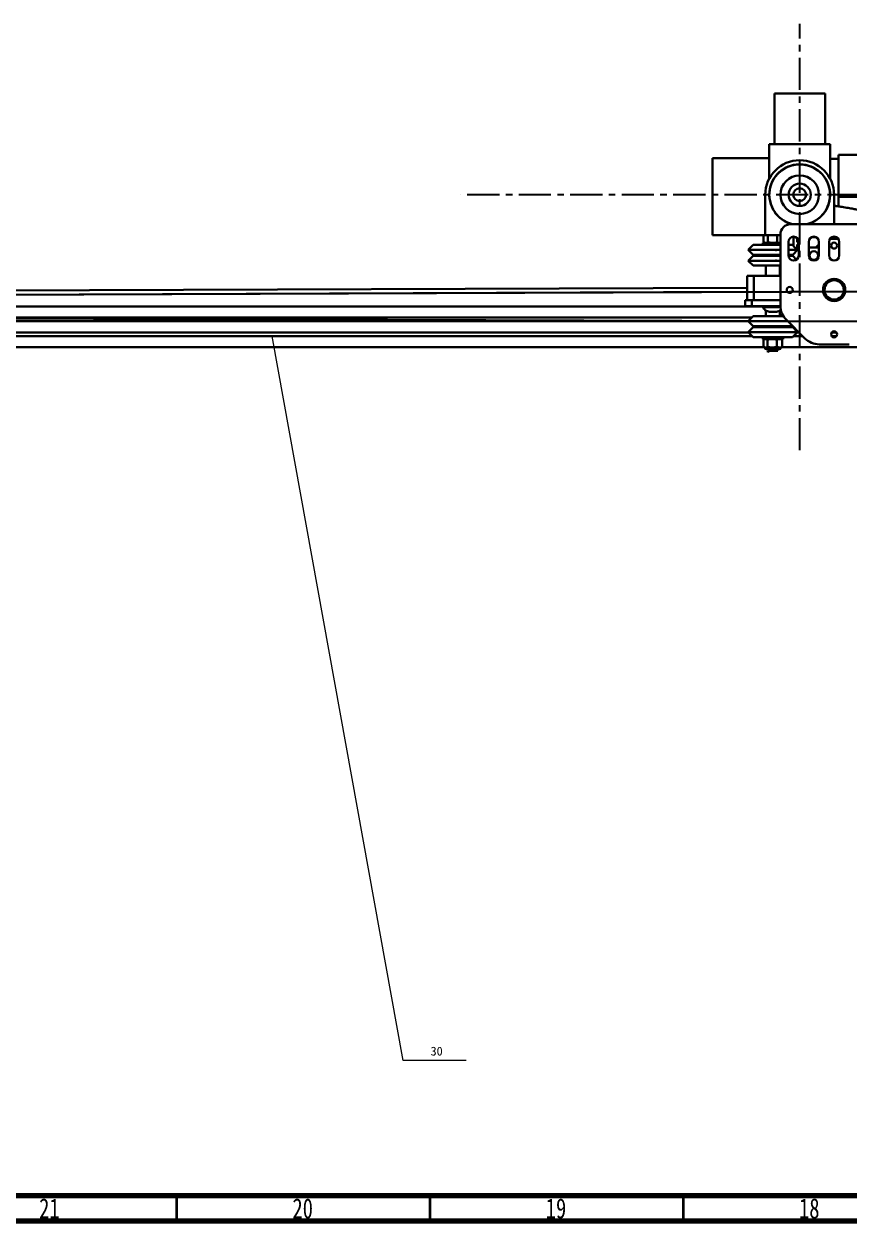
# Model space of a CAD drawing. Header units: millimetres. Extents: x 15 to 1184, y 5 to 836.
# Drawn here: x 169.4 to 332.3, y 5 to 241.4 of the extents above; entities that cross this region are included whole.
import ezdxf

# ---------------------------------------------------------------- set-up
doc = ezdxf.new("R2010")
doc.units = ezdxf.units.MM
doc.header["$PDSIZE"] = -1
doc.linetypes.add('CENTER', pattern=[10.16, 6.35, -1.27, 1.27, -1.27])
doc.linetypes.add('CENTERX2', pattern=[20.32, 12.7, -2.54, 2.54, -2.54])
doc.layers.get('0').update_dxf_attribs({"lineweight": 30})
doc.layers.add('AM_5', color=3, linetype='Continuous', lineweight=20)
doc.layers.add('中心线', color=7, linetype='CENTER')
doc.styles.add('SLDTEXTSTYLE0', font='TXT', dxfattribs={"width": 0.75})

msp = doc.modelspace()

# ---------------------------------------------------------------- linework, layer by layer
at = {"color": 7, "linetype": 'Continuous', "lineweight": 30}
for p, q in [((317.5292, 227.633), (317.5292, 217.633)), ((317.5292, 227.633), (327.5292, 227.633)), ((327.5292, 217.633), (327.5292, 227.633)), ((316.5292, 217.633), (328.5292, 217.633)), ((316.5292, 217.633), (316.5292, 210.833)), ((328.5292, 217.633), (328.5292, 210.833)), ((336.5292, 215.533), (330.1792, 215.533)), ((330.1792, 207.233), (330.1792, 215.533)), ((305.3292, 214.833), (316.5292, 214.833)), ((305.3292, 199.633), (305.3292, 214.833)), ((330.1792, 214.733), (328.5292, 214.733)), ((315.7292, 199.633), (315.7292, 207.633)), ((329.3292, 207.633), (329.3292, 201.805)), ((330.1792, 205.3383), (330.1792, 207.233)), ((330.1792, 207.233), (336.5292, 207.233)), ((320.7292, 201.805), (335.6109, 201.805)), ((305.3292, 199.633), (315.7292, 199.633)), ((315.3863, 199.633), (315.3863, 198.2404)), ((318.7292, 199.633), (315.7292, 199.633)), ((316.2674, 199.633), (316.2674, 198.2404)), ((318.1143, 199.633), (318.1143, 198.2404)), ((318.7292, 185.7459), (318.7292, 199.805)), ((321.3292, 199.033), (321.3292, 197.489)), ((322.1604, 198.913), (322.0492, 198.913)), ((322.0492, 198.913), (322.0492, 198.2608)), ((324.8469, 199.233), (325.8115, 199.233)), ((330.1604, 198.913), (328.498, 198.913)), ((313.3252, 197.725), (312.3552, 196.755)), ((312.3552, 196.755), (313.3212, 195.789)), ((312.3552, 196.755), (318.7292, 196.755)), ((313.3252, 197.725), (318.7447, 197.725)), ((315.2332, 198.125), (315.2332, 197.725)), ((315.2332, 198.125), (318.7292, 198.125)), ((315.3563, 198.2541), (315.6332, 198.125)), ((315.3863, 198.2404), (315.8269, 198.125)), ((316.2674, 198.2404), (317.1909, 198.125)), ((316.2944, 198.1493), (316.3362, 198.125)), ((318.3953, 197.725), (317.9037, 197.725)), ((318.3953, 197.725), (317.9037, 197.725)), ((318.5972, 198.125), (318.7292, 198.1494)), ((320.3292, 195.633), (320.3292, 198.357)), ((320.3292, 196.755), (320.5383, 196.755)), ((320.3332, 197.725), (321.1412, 197.725)), ((320.5383, 196.755), (322.1112, 196.755)), ((321.3292, 197.537), (321.1412, 197.725)), ((321.1452, 195.789), (322.1112, 196.755)), ((321.3292, 197.489), (322.0492, 196.769)), ((322.0492, 198.2608), (322.2092, 198.2608)), ((322.0492, 197.8327), (322.3292, 197.8327)), ((322.0492, 196.769), (322.0492, 197.8327)), ((322.1112, 196.755), (322.0492, 196.817)), ((322.2092, 198.2608), (322.3289, 198.3805)), ((322.3292, 198.357), (322.3292, 195.633)), ((324.3292, 195.633), (324.3292, 198.357)), ((326.3292, 197.1933), (324.3292, 197.1933)), ((324.8651, 196.3332), (324.629, 196.0971)), ((326.3292, 197.7973), (325.7252, 197.1933)), ((326.3292, 198.357), (326.3292, 195.633)), ((328.3292, 195.633), (328.3292, 198.357)), ((330.3292, 198.357), (330.3292, 195.633)), ((313.3212, 195.569), (312.3552, 194.603)), ((312.3552, 194.603), (313.3252, 193.633)), ((312.3552, 194.603), (318.7292, 194.603)), ((313.3212, 195.789), (318.7292, 195.789)), ((313.3212, 195.569), (318.7292, 195.569)), ((313.4832, 195.789), (313.4832, 195.569)), ((320.3292, 195.789), (321.1452, 195.789)), ((320.3312, 195.569), (321.1452, 195.569)), ((320.9832, 195.569), (320.9832, 195.789)), ((321.9014, 194.8129), (321.1452, 195.569)), ((312.1452, 191.633), (312.1452, 186.833)), ((312.1452, 191.633), (313.4892, 191.633)), ((313.3252, 193.633), (318.7447, 193.633)), ((313.4892, 191.633), (313.4892, 186.833)), ((313.4892, 191.633), (318.7292, 191.633)), ((315.8332, 193.633), (315.8332, 191.633)), ((317.9037, 193.633), (318.3953, 193.633)), ((317.9037, 193.633), (318.3953, 193.633)), ((318.6332, 191.633), (318.6332, 193.633)), ((123.5773, 188.5525), (312.1452, 189.2332)), ((483.8247, 189.053), (68.3301, 187.553)), ((483.8247, 189.053), (68.3301, 187.553)), ((123.5773, 187.7525), (312.1452, 188.4332)), ((311.7452, 185.633), (311.7452, 186.833)), ((313.0892, 186.833), (311.7452, 186.833)), ((313.0892, 185.633), (313.0892, 186.833)), ((318.7292, 186.833), (313.0892, 186.833)), ((330.2457, 186.833), (328.4127, 186.833)), ((123.5773, 185.553), (315.3332, 185.553)), ((313.0892, 185.633), (311.7452, 185.633)), ((318.7308, 185.633), (313.0892, 185.633)), ((315.3332, 185.633), (315.3332, 185.433)), ((315.3332, 185.433), (318.7395, 185.433)), ((315.8332, 184.7866), (315.8332, 183.633)), ((316.8087, 184.5359), (316.5433, 184.5359)), ((316.8109, 184.5361), (316.8087, 184.5359)), ((316.8168, 184.5359), (316.8109, 184.5361)), ((316.8168, 184.5359), (317.4919, 184.5359)), ((317.4977, 184.5361), (317.4919, 184.5359)), ((317.5069, 184.5359), (317.4919, 184.5359)), ((317.5013, 184.5359), (317.4977, 184.5361)), ((317.5013, 184.5359), (317.9164, 184.5359)), ((317.92, 184.5361), (317.9164, 184.5359)), ((317.9178, 184.5359), (317.92, 184.5361)), ((317.9178, 184.5359), (317.9231, 184.5359)), ((318.6332, 183.633), (318.6332, 184.7866)), ((68.3301, 183.553), (483.8247, 182.053)), ((68.3301, 183.553), (483.8247, 182.053)), ((123.5773, 183.409), (313.1012, 183.409)), ((123.5773, 182.689), (312.3812, 182.689)), ((313.3252, 183.633), (312.3552, 182.663)), ((312.3552, 182.663), (313.3212, 181.697)), ((318.063, 182.663), (312.3552, 182.663)), ((317.898, 183.633), (313.3252, 183.633)), ((319.3327, 183.633), (317.898, 183.633)), ((320.1552, 182.663), (318.063, 182.663)), ((323.5576, 179.2606), (319.9007, 182.9174)), ((123.5773, 180.417), (312.4492, 180.417)), ((123.5773, 179.697), (313.1692, 179.697)), ((313.3212, 181.477), (312.3552, 180.511)), ((312.3552, 180.511), (313.3252, 179.541)), ((318.063, 180.511), (312.3552, 180.511)), ((317.8987, 181.697), (313.3212, 181.697)), ((317.8987, 181.477), (313.3212, 181.477)), ((313.4832, 181.697), (313.4832, 181.477)), ((321.1212, 181.697), (317.8987, 181.697)), ((321.1452, 181.477), (317.8987, 181.477)), ((322.1112, 180.511), (318.063, 180.511)), ((320.9832, 181.477), (320.9832, 181.697)), ((321.1412, 179.541), (322.1112, 180.511)), ((322.1112, 180.511), (321.1452, 181.477)), ((321.2972, 179.697), (323.1212, 179.697)), ((322.0172, 180.417), (322.4012, 180.417)), ((328.8376, 180.417), (329.8208, 180.417)), ((328.8616, 179.697), (329.7968, 179.697)), ((123.5773, 177.553), (315.4354, 177.553)), ((317.898, 179.541), (313.3252, 179.541)), ((315.2332, 179.541), (315.2332, 179.141)), ((317.2332, 179.141), (315.2332, 179.141)), ((315.4823, 179.0639), (315.3959, 179.0256)), ((315.3959, 177.5898), (315.3959, 179.0256)), ((315.3959, 177.5898), (315.7711, 177.4743)), ((315.4748, 177.5482), (315.6332, 177.4743)), ((315.6332, 179.141), (315.4797, 179.0694)), ((315.6332, 177.4743), (315.7711, 177.4743)), ((316.1463, 179.0256), (315.7711, 179.141)), ((315.7711, 177.4743), (317.0649, 177.4743)), ((316.1463, 177.5898), (316.1463, 179.0256)), ((316.2782, 179.141), (316.2364, 179.1168)), ((317.0649, 177.4743), (318.527, 177.4743)), ((319.2332, 179.141), (317.2332, 179.141)), ((321.1412, 179.541), (317.898, 179.541)), ((317.9835, 177.5898), (317.9835, 179.0256)), ((317.9835, 177.5898), (318.527, 177.4743)), ((318.0251, 179.1141), (318.0715, 179.141)), ((319.0705, 179.0256), (318.527, 179.141)), ((318.527, 177.4743), (318.8332, 177.4743)), ((318.9867, 179.0694), (318.8332, 179.141)), ((318.8332, 177.4743), (318.9916, 177.5482)), ((318.9841, 179.0639), (319.0705, 179.0256)), ((319.0705, 177.5898), (318.9846, 177.5634)), ((319.031, 177.553), (339.6753, 177.553)), ((319.0705, 177.5898), (319.0705, 179.0256)), ((319.2332, 179.141), (319.2332, 179.541)), ((332.2723, 178.089), (326.3861, 178.089)), ((315.9665, 177.141), (318.4998, 177.141)), ((316.441, 176.713), (316.2332, 176.833)), ((316.2332, 176.553), (316.2332, 176.833)), ((316.441, 176.713), (316.2332, 176.833)), ((316.2332, 176.553), (316.2332, 176.833)), ((316.2332, 176.553), (316.441, 176.673)), ((316.2332, 176.553), (316.441, 176.673)), ((316.4453, 176.9979), (316.3757, 176.9576)), ((316.3764, 176.9495), (316.5426, 176.833)), ((316.441, 176.673), (316.441, 176.713)), ((316.441, 176.673), (316.441, 176.713)), ((316.4411, 177.033), (316.4411, 176.9955)), ((317.2332, 176.833), (316.5426, 176.833)), ((317.9237, 176.833), (317.2332, 176.833)), ((317.9237, 176.833), (318.2194, 177.04))]:
    msp.add_line(p, q, dxfattribs=at)
at = {"color": 7, "linetype": 'CENTERX2', "lineweight": 30}
for p, q in [((316.2332, 176.833), (318.2332, 176.833)), ((316.2332, 176.833), (318.2332, 176.833)), ((316.2332, 176.693), (316.441, 176.693)), ((316.2332, 176.693), (316.441, 176.693)), ((316.3371, 176.613), (316.3371, 176.773)), ((316.3371, 176.613), (316.3371, 176.773))]:
    msp.add_line(p, q, dxfattribs=at)
at = {"color": 7, "linetype": 'Continuous', "lineweight": 70}
for p, q in [((1179, 10), (20, 10)), ((1184, 5), (15, 5))]:
    msp.add_line(p, q, dxfattribs=at)
at = {"color": 7, "linetype": 'Continuous', "lineweight": 35}
for p, q in [((199.5, 10), (199.5, 5)), ((249.5, 10), (249.5, 5)), ((299.5, 10), (299.5, 5))]:
    msp.add_line(p, q, dxfattribs=at)
at = {"color": 7, "linetype": 'Continuous', "lineweight": 30}
for centre, radius in [((322.5292, 207.633), 3.81), ((322.5292, 207.633), 2.21), ((322.5292, 207.633), 1.27), ((325.3292, 195.633), 0.84), ((329.3292, 197.6011), 0.6), ((320.5652, 188.833), 0.6), ((329.3292, 188.833), 2.2), ((329.3292, 188.833), 1.905), ((329.3292, 180.073), 0.6)]:
    msp.add_circle(centre, radius, dxfattribs=at)
for centre, radius, start, end in [((322.5292, 207.633), 6.8, 0, 180), ((322.5292, 207.633), 6, 283.752106, 180), ((322.5292, 207.633), 6, 0, 256.247894), ((322.5292, 207.633), 6, 180, 256.247894), ((322.5292, 207.633), 6, 283.752106, 0), ((320.7292, 199.805), 2, 90, 180), ((321.3292, 198.357), 1, 0, 180), ((321.9292, 199.033), 0.6, 147.799727, 180), ((325.3292, 198.357), 1, 0, 180), ((329.3292, 198.357), 1, 0, 180), ((321.3292, 195.633), 1, 180, 0), ((325.3292, 195.633), 1, 180, 0), ((329.3292, 195.633), 1, 180, 0), ((316.6332, 185.9219), 1.3889, 200.609693, 266.288464), ((317.8332, 185.9219), 1.3889, 273.711536, 315.765233), ((322.7292, 185.7459), 4, 180, 225), ((315.9665, 177.4743), 0.3333, 180, 270), ((318.4999, 177.4743), 0.3333, 270, 0), ((326.3861, 182.089), 4, 225, 270)]:
    msp.add_arc(centre, radius, start, end, dxfattribs=at)
for points, knots in [([(336.8855, 204.1322), (336.8366, 204.1415), (336.7164, 204.1643), (336.4712, 204.2114), (336.1679, 204.2697), (335.82, 204.3366), (335.409, 204.4156), (334.9059, 204.5118), (334.3373, 204.6195), (333.676, 204.7431), (332.9017, 204.8851), (332.0581, 205.0348), (331.2576, 205.1702), (330.6987, 205.2596), (330.2896, 205.3229), (329.9862, 205.3657), (329.7215, 205.3992), (329.4959, 205.4353), (329.3484, 205.4537), (329.3292, 205.4561)], [0, 0, 0, 0, 0.06910681, 0.16990925, 0.262072, 0.34624557, 0.4357467, 0.52712702, 0.61699093, 0.68909718, 0.77036752, 0.85635736, 0.8974031, 0.93084165, 0.95680287, 0.96573772, 0.97920525, 0.99729058, 1, 1, 1, 1]), ([(315.8269, 198.125), (315.8954, 198.13), (316.0438, 198.1408), (316.1892, 198.2056), (316.2674, 198.2404)], [0, 0, 0, 0, 0.46173702, 1, 1, 1, 1]), ([(317.1909, 198.125), (317.3346, 198.13), (317.6457, 198.1408), (317.9504, 198.2056), (318.1143, 198.2404)], [0, 0, 0, 0, 0.46174833, 1, 1, 1, 1]), ([(318.1351, 198.125), (318.1318, 198.127), (318.0952, 198.1482), (318.0586, 198.1694), (318.0253, 198.1887)], [0, 0, 0, 0, 0.0916577, 1, 1, 1, 1]), ([(318.1143, 198.2404), (318.1782, 198.2137), (318.3372, 198.1472), (318.4999, 198.1333), (318.5972, 198.125)], [0, 0, 0, 0, 0.40166587, 1, 1, 1, 1]), ([(315.7711, 177.4743), (315.8295, 177.4793), (315.9558, 177.4901), (316.0796, 177.5549), (316.1463, 177.5898)], [0, 0, 0, 0, 0.46174604, 1, 1, 1, 1]), ([(317.0649, 179.141), (316.8344, 179.1282), (316.5249, 179.1111), (316.2232, 179.043), (316.1463, 179.0256)], [0, 0, 0, 0, 0.745048452, 1, 1, 1, 1]), ([(316.1463, 177.5898), (316.2232, 177.5724), (316.5249, 177.5043), (316.8344, 177.4871), (317.0649, 177.4743)], [0, 0, 0, 0, 0.254951548, 1, 1, 1, 1]), ([(317.9835, 179.0256), (317.862, 179.0523), (317.5596, 179.1188), (317.2501, 179.1327), (317.0649, 179.141)], [0, 0, 0, 0, 0.40170286, 1, 1, 1, 1]), ([(317.0649, 177.4743), (317.2501, 177.4827), (317.5596, 177.4966), (317.862, 177.5631), (317.9835, 177.5898)], [0, 0, 0, 0, 0.59829714, 1, 1, 1, 1]), ([(318.527, 179.141), (318.4424, 179.136), (318.2593, 179.1253), (318.08, 179.0605), (317.9835, 179.0256)], [0, 0, 0, 0, 0.46174142, 1, 1, 1, 1]), ([(318.527, 177.4743), (318.6115, 177.4793), (318.7947, 177.4901), (318.974, 177.5549), (319.0705, 177.5898)], [0, 0, 0, 0, 0.461746475, 1, 1, 1, 1]), ([(316.2374, 177.1487), (316.2722, 177.1285), (316.3401, 177.0892), (316.408, 177.0498), (316.4411, 177.0306)], [0, 0, 0, 0, 0.512544018, 1, 1, 1, 1]), ([(318.219, 177.0406), (318.2193, 177.0405), (318.2344, 177.0372), (318.1574, 177.0313), (317.9885, 177.0209), (317.7265, 177.0117), (317.4178, 177.0026), (317.0962, 176.9923), (316.8005, 176.983), (316.5595, 176.974), (316.4146, 176.9637), (316.3546, 176.9569), (316.3757, 176.9533), (316.3786, 176.9528)], [0, 0, 0, 0, 0.00231826, 0.11931, 0.23140075, 0.34347691, 0.45571659, 0.56318027, 0.67041234, 0.77778458, 0.88071351, 0.98310672, 1, 1, 1, 1]), ([(316.4411, 177.033), (316.4528, 177.0394), (316.4766, 177.0523), (316.6595, 177.0741), (316.9226, 177.0921), (317.2307, 177.113), (317.4898, 177.1298), (317.6065, 177.1386), (317.6388, 177.141)], [0, 0, 0, 0, 0.18392509, 0.37269739, 0.55400086, 0.74111555, 0.92825721, 1, 1, 1, 1]), ([(316.4556, 176.9978), (316.4653, 177.0027), (316.4881, 177.014), (316.6606, 177.0341), (316.9217, 177.0521), (317.2331, 177.073), (317.5451, 177.0939), (317.8042, 177.1119), (317.9648, 177.1299), (317.9865, 177.1395), (317.9932, 177.1424)], [0, 0, 0, 0, 0.10377008, 0.2448862, 0.38041903, 0.52029531, 0.66019245, 0.79572529, 0.93684141, 1, 1, 1, 1]), ([(318.2097, 177.0224), (318.1762, 177.0425), (318.1092, 177.0827), (318.0419, 177.1228), (318.0083, 177.1429)], [0, 0, 0, 0, 0.49995592, 1, 1, 1, 1])]:
    msp.add_open_spline(points, degree=3, knots=knots, dxfattribs=at)
for p in [(317.8427, 196.725), (317.8427, 196.725), (317.8427, 194.633), (317.8427, 194.633)]:
    msp.add_point(p, dxfattribs=at)
at = {"layer": 'AM_5'}
for points in [[(244.2851, 36.6934), (218.3732, 179.697)], [(256.7137, 36.6934), (244.2851, 36.6934)]]:
    msp.add_lwpolyline(points, dxfattribs=at)
at = {"layer": '中心线'}
for p, q in [((322.5292, 157.1977), (322.5292, 241.3536)), ((385.1866, 207.633), (255.638, 207.633))]:
    msp.add_line(p, q, dxfattribs=at)

# ---------------------------------------------------------------- texts
at = {"color": 7, "linetype": 'Continuous', "lineweight": 0, "char_height": 3.96875, "attachment_point": 2, "style": 'SLDTEXTSTYLE0'}
for s, insert in [('21', (174.4201, 9.4889)), ('20', (224.4201, 9.4889)), ('19', (274.4201, 9.4889)), ('18', (324.4201, 9.4889))]:
    msp.add_mtext(s, dxfattribs=dict(at, insert=insert))
at = {"layer": 'AM_5', "color": 2, "insert": (249.6712, 39.422), "char_height": 1.75, "width": 2.916667, "attachment_point": 1}
msp.add_mtext('30', dxfattribs=at)

doc.saveas('drawing.dxf')
